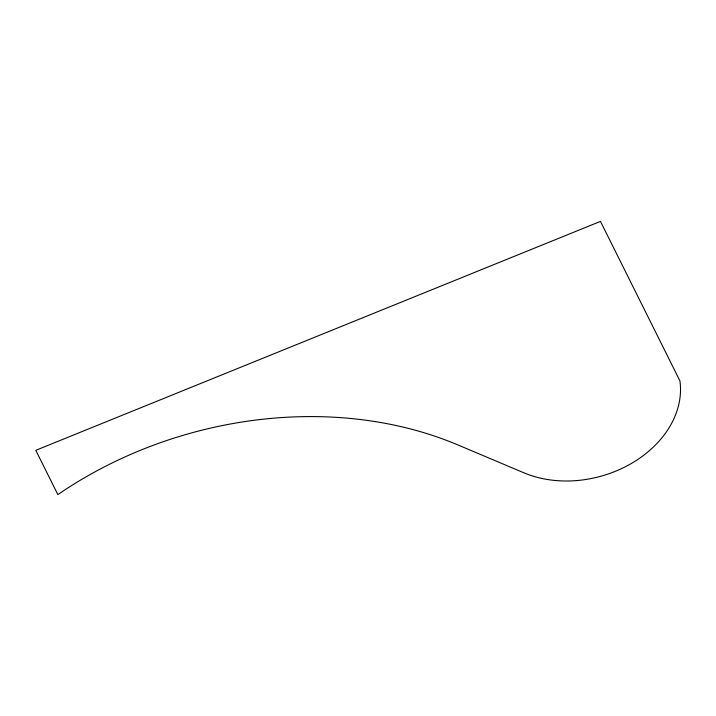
<?xml version="1.0" encoding="UTF-8"?>
<svg xmlns="http://www.w3.org/2000/svg" width="716" height="716" viewBox="0 0 716 716"><rect width="100%" height="100%" fill="white"/><g stroke="black" fill="none" stroke-linecap="round" stroke-linejoin="round"><path stroke-width="1.07" d="M600.473 221.387L35.8 450.319L57.862 494.613A354.51 273.154 -15.5 0 1 457.846 444.913L523.969 472.837A102.137 78.697 -15.5 0 0 632.13 463.028A102.137 78.697 -15.5 0 0 679.905 380.858L600.473 221.387"/></g></svg>
